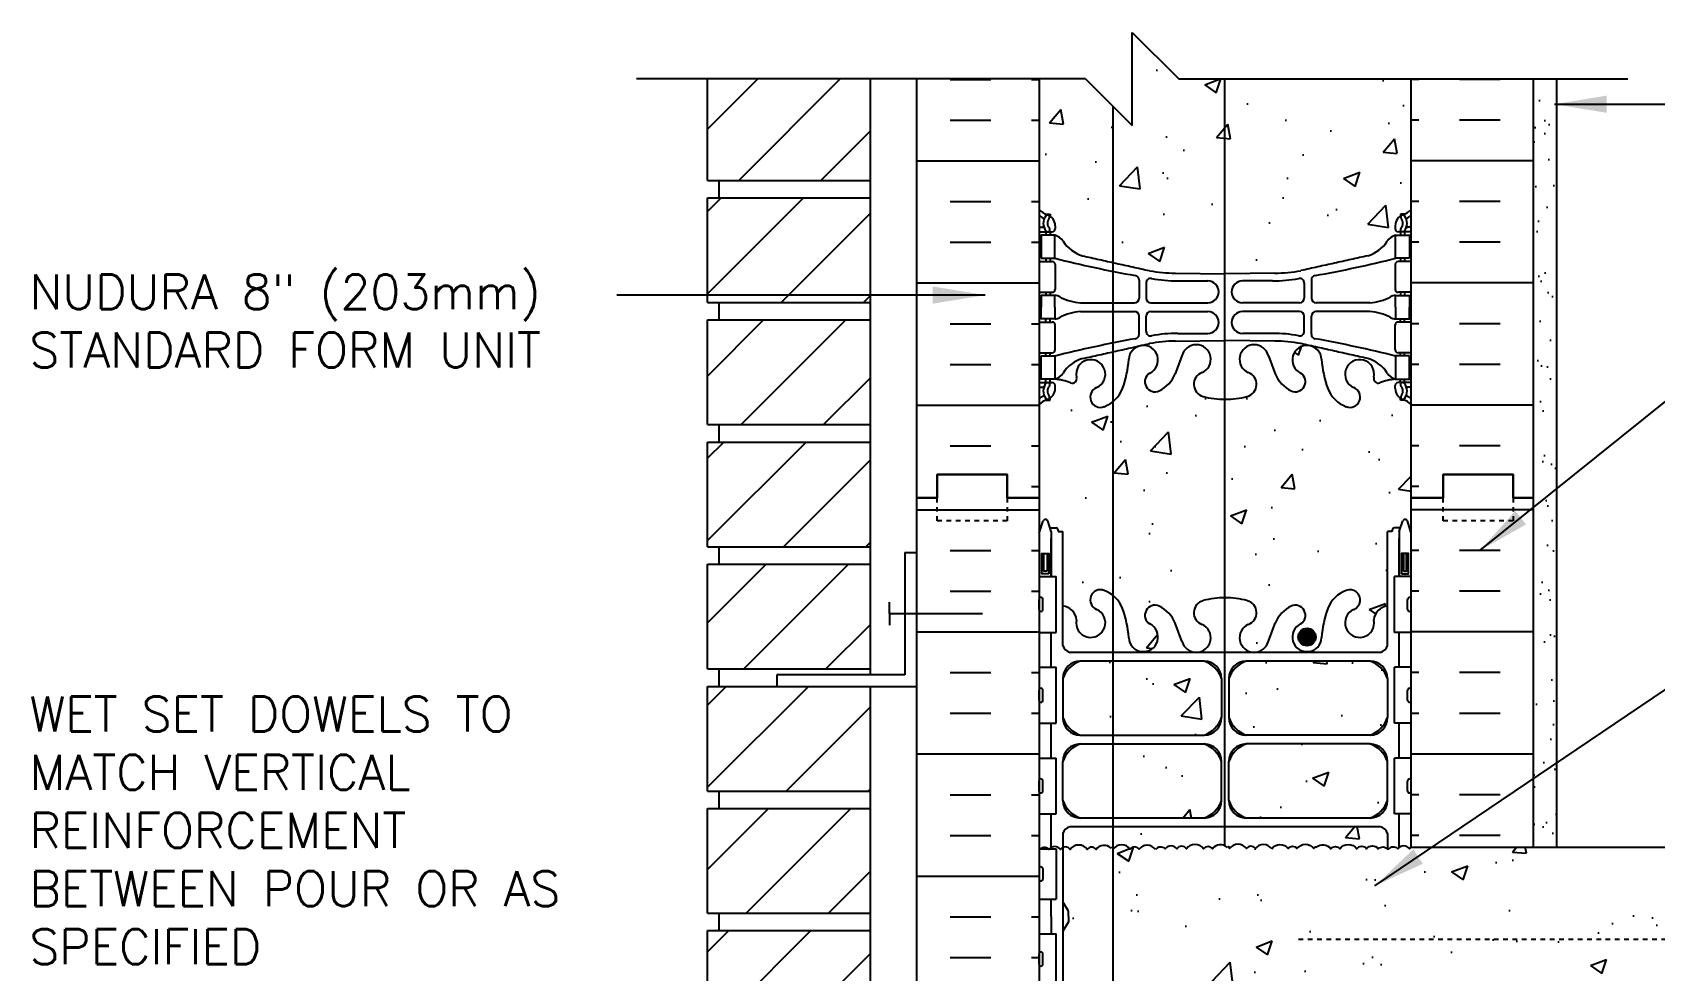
# Model space of a CAD drawing. Header units: inches. Extents: x 170.9 to 228.2, y 99.5 to 181.2.
# Drawn here: x 170.9 to 205.76, y 161.04 to 181.2 of the extents above; entities that cross this region are included whole.
import ezdxf

# ---------------------------------------------------------------- set-up
doc = ezdxf.new("R2010")
doc.units = ezdxf.units.IN
doc.header["$LTSCALE"] = 0.5
doc.header["$MEASUREMENT"] = 0
doc.linetypes.add('DASHED2', pattern=[0.375, 0.25, -0.125])
doc.linetypes.add('HIDDEN2', pattern=[0.1875, 0.125, -0.0625])
for name, color, linetype in [('HATCH', 12, 'Continuous'), ('line25', 2, 'Continuous'), ('LINE3', 3, 'Continuous'), ('LINE50', 5, 'Continuous'), ('LINE9', 9, 'Continuous'), ('TEXT', 4, 'Continuous'), ('Web_Edge', 9, 'Continuous')]:
    doc.layers.add(name, color=color, linetype=linetype)
doc.styles.add('DIM', font='romans.shx', dxfattribs={"width": 0.7})
doc.styles.add('ROMANS', font='romans.shx', dxfattribs={"height": 0.75})
doc.dimstyles.new('ext_12', dxfattribs={"dimscale": 12, "dimtxt": 0.075, "dimasz": 0.09375, "dimexe": 0.09375, "dimexo": 0.0625, "dimgap": 0.0625, "dimtad": 1, "dimdec": 1, "dimzin": 2, "dimdsep": 46, "dimlunit": 4, "dimtxsty": 'DIM', "dimcen": 0.09, "dimdle": 0.09375, "dimclrt": 4, "dimadec": 0, "dimazin": 0, "dimtfac": 1, "dimtdec": 1, "dimtmove": 2, "dimatfit": 3, "dimfxl": 1, "dimfrac": 2, "dimtolj": 1, "dimtzin": 0, "dimarcsym": 0})

msp = doc.modelspace()

# ---------------------------------------------------------------- hatches: boundary and pattern name
at = {"layer": 'HATCH'}
h = msp.add_hatch(dxfattribs=at)
h.set_pattern_fill('AR-CONC', color=256, scale=0.5)
h.set_pattern_definition([(50, (0, 0), (3.5863, -0.31376), [0.375, -4.125]), (355, (0, 0), (-0.693757, 3.76096), [0.3, -3.3]), (100.4514, (0.299, -0.026), (2.892544, 3.4472), [0.3187, -3.50571]), (46.1842, (0, 1), (5.33621, -0.827596), [0.5625, -6.1875]), (96.6356, (0.4447, 0.931), (4.67331, 4.87059), [0.47805, -5.25857]), (351.1842, (0, 1), (4.67331, 4.87059), [0.45, -4.95]), (21, (0.5, 0.75), (2.984535, -2.013094), [0.375, -4.125]), (326, (0.5, 0.75), (1.216577, 3.62575), [0.3, -3.3]), (71.4514, (0.7487, 0.5822), (4.20111, 1.612656), [0.3187, -3.50571]), (37.5, (0, 0), (0.060799, 1.664469), [0, -3.26, 0, -3.35, 0, -3.3125]), (7.5, (0, 0), (1.315348, 1.972059), [0, -1.91, 0, -3.185, 0, -1.2625]), (327.5, (-1.115, 0), (2.669112, -0.1127744), [0, -1.25, 0, -3.9, 0, -5.175]), (317.5, (-1.615, 0), (2.91593, 0.500525), [0, -1.625, 0, -2.59, 0, -3.675])])
edge = h.paths.add_edge_path()
edge.add_line((200.531, 180.198), (195.531, 180.198))
edge.add_line((195.531, 180.198), (194.531, 181.198))
edge.add_line((194.531, 181.198), (194.531, 179.198))
edge.add_line((194.531, 179.198), (193.531, 180.198))
edge.add_line((193.531, 180.198), (192.531, 180.198))
edge.add_line((192.531, 180.198), (192.531, 177.39))
edge.add_arc((192.877, 177.751), 0.5, 226.2109, 246.4218)
edge.add_line((192.677, 177.293), (192.767, 177.293))
edge.add_line((192.767, 177.293), (192.767, 177.251))
edge.add_arc((192.627, 177.044), 0.25, 0, 55.9442, ccw=False)
edge.add_line((192.877, 177.044), (192.877, 176.976))
edge.add_arc((192.814, 176.976), 0.0625, -90, 0, ccw=False)
edge.add_line((192.814, 176.914), (192.767, 176.914))
edge.add_line((192.767, 176.914), (192.767, 176.844))
edge.add_line((192.767, 176.844), (192.872, 176.844))
edge.add_arc((192.749, 176.501), 0.364, 32.0424, 70.3387, ccw=False)
edge.add_arc((193.672, 177.112), 0.743, 214.228, 253.8107)
edge.add_spline(control_points=[(193.465, 176.398), (194.902, 176.078)], knot_values=[0, 0, 1, 1], degree=1, periodic=0)
edge.add_arc((195.459, 179.009), 2.984, 259.2546, 270.0995)
edge.add_line((195.464, 176.026), (196.531, 176.01))
edge.add_line((196.531, 176.01), (197.597, 176.026))
edge.add_arc((197.602, 179.009), 2.984, 269.9005, 280.7454)
edge.add_spline(control_points=[(198.159, 176.078), (199.596, 176.398)], knot_values=[0, 0, 1, 1], degree=1, periodic=0)
edge.add_arc((199.389, 177.112), 0.743, 286.1893, 325.772)
edge.add_arc((200.312, 176.501), 0.364, 109.6613, 147.9576, ccw=False)
edge.add_line((200.19, 176.844), (200.295, 176.844))
edge.add_line((200.295, 176.844), (200.295, 176.914))
edge.add_line((200.295, 176.914), (200.247, 176.914))
edge.add_arc((200.247, 176.976), 0.0625, 180, 270, ccw=False)
edge.add_line((200.185, 176.976), (200.185, 177.044))
edge.add_arc((200.435, 177.044), 0.25, 124.0558, 180, ccw=False)
edge.add_line((200.295, 177.251), (200.295, 177.293))
edge.add_line((200.295, 177.293), (200.385, 177.293))
edge.add_arc((200.185, 177.751), 0.5, 293.5782, 313.7891)
edge.add_line((200.531, 177.39), (200.531, 180.198))
h.paths.add_polyline_path([(200.346, 170.699, -0.6), (200.446, 170.699), (200.531, 170.438), (200.531, 171.198), (200.531, 173.198, 0.088416), (200.385, 173.295), (200.295, 173.295), (200.295, 173.337, -0.249069), (200.185, 173.544), (200.185, 173.611, -0.414214), (200.247, 173.674), (200.295, 173.674), (200.295, 173.744), (200.19, 173.744, 0.085348), (199.86, 173.668, -0.669601), (199.728, 173.788, 2.087231), (199.294, 173.564, -1), (199.13, 173.155, -0.21345), (198.738, 173.544, -0.068226), (198.602, 174.172, 1.753171), (198.151, 173.876, -0.940793), (197.948, 173.492, -0.173075), (197.602, 173.859), (197.459, 174.246, 1.612474), (197.028, 173.886, -0.734872), (197.005, 173.375, -0.068475), (196.531, 173.313, -0.068475), (196.056, 173.375, -0.734872), (196.033, 173.886, 1.612474), (195.602, 174.246), (195.459, 173.859, -0.173075), (195.113, 173.492, -0.940793), (194.91, 173.876, 1.753171), (194.459, 174.172, -0.068226), (194.323, 173.544, -0.21345), (193.931, 173.155, -1), (193.767, 173.564, 2.087231), (193.334, 173.788, -0.669601), (193.201, 173.668, 0.085348), (192.872, 173.744), (192.767, 173.744), (192.767, 173.674), (192.814, 173.674, -0.414214), (192.877, 173.611), (192.877, 173.544, -0.249069), (192.767, 173.337), (192.767, 173.295), (192.677, 173.295, 0.088416), (192.531, 173.198), (192.531, 171.198), (192.531, 170.438), (192.616, 170.699, -0.6), (192.716, 170.699), (192.765, 170.549), (192.891, 170.549, -0.414214), (192.941, 170.499), (192.941, 170.469), (193.041, 170.469), (193.041, 168.867, -0.380397), (193.334, 168.572, 2.087231), (193.767, 168.797, -1), (193.931, 169.206, -0.21345), (194.323, 168.816, -0.068226), (194.459, 168.189, 1.753171), (194.91, 168.485, -0.940793), (195.113, 168.868, -0.173075), (195.459, 168.502), (195.602, 168.115, 1.612474), (196.033, 168.474, -0.734872), (196.056, 168.986, -0.068475), (196.531, 169.048, -0.068475), (197.005, 168.986, -0.734872), (197.028, 168.474, 1.612474), (197.459, 168.115), (197.602, 168.502, -0.173075), (197.948, 168.868, -0.940793), (198.151, 168.485, 1.753171), (198.602, 168.189, -0.068226), (198.738, 168.816, -0.21345), (199.13, 169.206, -1), (199.294, 168.797, 2.087231), (199.728, 168.572, -0.380392), (200.021, 168.867), (200.021, 170.469), (200.121, 170.469), (200.121, 170.499, -0.414214), (200.171, 170.549), (200.297, 170.549)])
h.paths.add_polyline_path([(212.178, 163.688), (200.531, 163.688, 0.108896), (200.49, 163.651, 0.520567), (200.243, 163.651, 0.44555), (200.031, 163.636, 0.44555), (199.818, 163.651, 0.520567), (199.571, 163.651, 0.520567), (199.36, 163.651, 0.520567), (198.994, 163.651, 0.520567), (198.804, 163.651, 0.449497), (198.484, 163.681, 1.097989), (198.442, 163.651, 0.529424), (198.073, 163.656, 0.520567), (197.883, 163.656, 0.520567), (197.531, 163.649, 0.520567), (197.179, 163.656, 0.520567), (196.989, 163.656, 0.529424), (196.619, 163.651, 1.097989), (196.577, 163.681, 0.449497), (196.257, 163.651, 0.520567), (196.067, 163.651, 0.520567), (195.701, 163.651, 0.520567), (195.49, 163.651, 0.520567), (195.243, 163.651, 0.44555), (195.031, 163.636, 0.520567), (194.679, 163.643, 0.520567), (194.489, 163.643, 0.529424), (194.119, 163.638, 1.097989), (194.077, 163.669, 0.449497), (193.757, 163.638, 0.520567), (193.567, 163.638, 0.520567), (193.201, 163.638, 0.36457), (193.041, 163.681), (193.041, 162.51), (193.161, 162.31), (193.161, 162.198), (193.161, 162.085), (193.041, 161.885), (193.041, 160.483, -0.36457), (193.201, 160.44, -0.520567), (193.567, 160.44, -0.520567), (193.757, 160.44, -0.449497), (194.077, 160.47, -0.974643), (194.123, 160.445, -0.520567), (194.489, 160.445, -0.520567), (194.679, 160.445, -0.520567), (195.031, 160.438, -0.44555), (195.243, 160.452, -0.520567), (195.49, 160.452, -0.520567), (195.701, 160.452, -0.520567), (196.067, 160.452, -0.520567), (196.257, 160.452, -0.449497), (196.577, 160.483, -0.974643), (196.623, 160.457, -0.520567), (196.989, 160.457, -0.520567), (197.179, 160.457, -0.520567), (197.531, 160.45, -0.520567), (197.883, 160.457, -0.520567), (198.073, 160.457, -0.520567), (198.439, 160.457, -0.974643), (198.484, 160.483, -0.449497), (198.804, 160.452, -0.520567), (198.994, 160.452, -0.520567), (199.36, 160.452, -0.520567), (199.571, 160.452, -0.520567), (199.818, 160.452, -0.44555), (200.031, 160.438, -0.44555), (200.243, 160.452, -0.520567), (200.49, 160.452, -0.108896), (200.531, 160.49), (200.531, 160.938), (212.178, 160.938), (212.178, 161.054), (213.178, 162.054), (211.178, 162.054), (212.178, 163.054)])
h.paths.add_polyline_path([(200.021, 163.979, 0.268138), (199.859, 164.127), (193.202, 164.127, 0.268156), (193.041, 163.979), (193.041, 163.681, -0.36457), (193.201, 163.638, -0.520567), (193.567, 163.638, -0.520567), (193.757, 163.638, -0.449497), (194.077, 163.669, -0.974643), (194.123, 163.643, -0.520567), (194.489, 163.643, -0.520567), (194.679, 163.643, -0.520567), (195.031, 163.636, -0.44555), (195.243, 163.651, -0.520567), (195.49, 163.651, -0.520567), (195.701, 163.651, -0.520567), (196.067, 163.651, -0.520567), (196.257, 163.651, -0.449497), (196.577, 163.681, -0.974643), (196.623, 163.656, -0.520567), (196.989, 163.656, -0.520567), (197.179, 163.656, -0.520567), (197.531, 163.649, -0.520567), (197.883, 163.656, -0.520567), (198.073, 163.656, -0.520567), (198.439, 163.656, -0.974643), (198.484, 163.681, -0.449497), (198.804, 163.651, -0.520567), (198.994, 163.651, -0.520567), (199.36, 163.651, -0.520567), (199.571, 163.651, -0.520567), (199.818, 163.651, -0.4142), (200.021, 163.648)])
h.paths.add_polyline_path([(196.454, 164.689), (196.454, 165.53, 0.225652), (196.079, 165.905), (193.416, 165.905, 0.225652), (193.041, 165.53), (193.041, 164.689, 0.225652), (193.416, 164.314), (196.079, 164.314, 0.225652)])
h.paths.add_polyline_path([(200.021, 165.53, 0.225652), (199.646, 165.905), (196.982, 165.905, 0.225652), (196.607, 165.53), (196.607, 164.689, 0.225652), (196.982, 164.314), (199.646, 164.314, 0.225652), (200.021, 164.689)])
h.paths.add_polyline_path([(200.021, 167.312, 0.225652), (199.646, 167.687), (196.982, 167.687, 0.225652), (196.607, 167.312), (196.607, 166.471, 0.225652), (196.982, 166.096), (199.646, 166.096, 0.225652), (200.021, 166.471)])
h.paths.add_polyline_path([(196.454, 167.312, 0.225652), (196.079, 167.687), (193.416, 167.687, 0.225652), (193.041, 167.312), (193.041, 166.471, 0.225652), (193.416, 166.096), (196.079, 166.096, 0.225652), (196.454, 166.471)])
h.paths.add_polyline_path([(196.454, 157.924, 0.225652), (196.079, 158.299), (193.416, 158.299, 0.225652), (193.041, 157.924), (193.041, 157.084, 0.225652), (193.416, 156.709), (196.079, 156.709, 0.225652), (196.454, 157.084)])
h.paths.add_polyline_path([(196.454, 158.865), (196.454, 159.706, 0.225652), (196.079, 160.081), (193.416, 160.081, 0.225652), (193.041, 159.706), (193.041, 158.865, 0.225652), (193.416, 158.49), (196.079, 158.49, 0.225652)])
h.paths.add_polyline_path([(200.021, 159.706, 0.225652), (199.646, 160.081), (196.982, 160.081, 0.225652), (196.607, 159.706), (196.607, 158.865, 0.225652), (196.982, 158.49), (199.646, 158.49, 0.225652), (200.021, 158.865)])
h.paths.add_polyline_path([(200.021, 157.924, 0.225652), (199.646, 158.299), (196.982, 158.299, 0.225652), (196.607, 157.924), (196.607, 157.084, 0.225652), (196.982, 156.709), (199.646, 156.709, 0.225652), (200.021, 157.084)])
h.paths.add_polyline_path([(200.531, 153.198), (200.531, 153.957), (200.446, 153.696, -0.6), (200.346, 153.696), (200.297, 153.846), (200.171, 153.846, -0.414214), (200.121, 153.896), (200.121, 153.926), (200.021, 153.926), (200.021, 155.528, -0.380392), (199.728, 155.823, 2.087231), (199.294, 155.598, -1), (199.13, 155.19, -0.21345), (198.738, 155.579, -0.069923), (198.601, 156.223, 1.702394), (198.151, 155.91, -0.940793), (197.948, 155.527, -0.173075), (197.602, 155.893), (197.459, 156.28, 1.612474), (197.028, 155.921, -0.734872), (197.005, 155.41, -0.068475), (196.531, 155.348, -0.068475), (196.056, 155.41, -0.734872), (196.033, 155.921, 1.612474), (195.602, 156.28), (195.459, 155.893, -0.173075), (195.113, 155.527, -0.940793), (194.91, 155.91, 1.702394), (194.46, 156.223, -0.069923), (194.323, 155.579, -0.21345), (193.931, 155.19, -1), (193.767, 155.598, 2.087231), (193.334, 155.823, -0.380397), (193.041, 155.528), (193.041, 153.926), (192.941, 153.926), (192.941, 153.896, -0.414214), (192.891, 153.846), (192.765, 153.846), (192.716, 153.696, -0.6), (192.616, 153.696), (192.531, 153.957), (192.531, 153.198), (192.531, 151.198, 0.088416), (192.677, 151.1), (192.767, 151.1), (192.767, 151.059, -0.249069), (192.877, 150.851), (192.877, 150.784, -0.414214), (192.814, 150.721), (192.767, 150.721), (192.767, 150.651), (192.872, 150.651, 0.085348), (193.201, 150.727, -0.669601), (193.334, 150.607, 2.087231), (193.767, 150.831, -1), (193.931, 151.24, -0.21345), (194.323, 150.851, -0.069923), (194.46, 150.207, 1.702394), (194.91, 150.52, -0.940793), (195.113, 150.903, -0.173075), (195.459, 150.536), (195.602, 150.149, 1.612474), (196.033, 150.509, -0.734872), (196.056, 151.02, -0.068475), (196.531, 151.082, -0.068475), (197.005, 151.02, -0.734872), (197.028, 150.509, 1.612474), (197.459, 150.149), (197.602, 150.536, -0.173075), (197.948, 150.903, -0.940793), (198.151, 150.52, 1.702394), (198.601, 150.207, -0.069923), (198.738, 150.851, -0.21345), (199.13, 151.24, -1), (199.294, 150.831, 2.087231), (199.728, 150.607, -0.669601), (199.86, 150.727, 0.085348), (200.19, 150.651), (200.295, 150.651), (200.295, 150.721), (200.247, 150.721, -0.414214), (200.185, 150.784), (200.185, 150.851, -0.249069), (200.295, 151.059), (200.295, 151.1), (200.385, 151.1, 0.088416), (200.531, 151.198)])
h.paths.add_polyline_path([(200.531, 137.266, 0.088416), (200.385, 137.364), (200.295, 137.364), (200.295, 137.405, -0.249069), (200.185, 137.613), (200.185, 137.68, -0.414214), (200.247, 137.743), (200.295, 137.743), (200.295, 137.813), (200.19, 137.813, 0.085348), (199.86, 137.737, -0.669601), (199.728, 137.857, 2.087231), (199.294, 137.633, -1), (199.13, 137.224, -0.21345), (198.738, 137.613, -0.069923), (198.601, 138.257, 1.702394), (198.151, 137.944, -0.940793), (197.948, 137.561, -0.173075), (197.602, 137.928), (197.459, 138.315, 1.612474), (197.028, 137.955, -0.734872), (197.005, 137.444, -0.068475), (196.531, 137.382, -0.068475), (196.056, 137.444, -0.734872), (196.033, 137.955, 1.612474), (195.602, 138.315), (195.459, 137.928, -0.173075), (195.113, 137.561, -0.940793), (194.91, 137.944, 1.702394), (194.46, 138.257, -0.069923), (194.323, 137.613, -0.21345), (193.931, 137.224, -1), (193.767, 137.633, 2.087231), (193.334, 137.857, -0.669601), (193.201, 137.737, 0.085348), (192.872, 137.813), (192.767, 137.813), (192.767, 137.743), (192.814, 137.743, -0.414214), (192.877, 137.68), (192.877, 137.613, -0.249069), (192.767, 137.405), (192.767, 137.364), (192.677, 137.364, 0.088416), (192.531, 137.266), (192.531, 135.198), (193.531, 135.198), (194.531, 134.198), (194.531, 136.198), (195.531, 135.198), (200.531, 135.198)])
h.paths.add_polyline_path([(219.738, 163.688), (213.178, 163.688), (213.178, 163.449), (212.178, 162.449), (214.178, 162.449), (213.178, 161.449), (213.178, 160.938), (213.576, 160.938), (215.987, 160.938, -0.679626), (215.987, 161.438), (216.421, 161.56, 0.684458), (216.421, 162.06), (216.098, 162.06), (216.098, 162.185), (216.442, 162.185, -0.714868), (216.46, 161.442), (216.029, 161.32, 0.616244), (216.015, 161.063), (216.483, 161.063, -0.207325), (216.829, 160.938), (219.738, 160.938)])
h = msp.add_hatch(dxfattribs=at)
h.set_pattern_fill('ANSI31', color=256, scale=10, style=0)
h.set_pattern_definition([(45, (199.9681, 170.6976), (-0.883883, 0.883883), [])])
h.paths.add_polyline_path([(188.906, 180.198), (185.406, 180.198), (185.406, 178.018), (188.906, 178.018)])
h.paths.add_polyline_path([(188.906, 177.643), (185.406, 177.643), (185.406, 175.393), (188.906, 175.393)])
h.paths.add_polyline_path([(188.906, 175.018), (185.406, 175.018), (185.406, 172.768), (188.906, 172.768)])
h.paths.add_polyline_path([(188.906, 172.393), (185.406, 172.393), (185.406, 170.143), (188.906, 170.143)])
h.paths.add_polyline_path([(188.906, 169.768), (185.406, 169.768), (185.406, 167.518), (188.906, 167.518)])
h.paths.add_polyline_path([(188.906, 167.143), (186.896, 167.143), (185.406, 167.143), (185.406, 164.893), (188.906, 164.893)])
h.paths.add_polyline_path([(188.906, 164.518), (185.406, 164.518), (185.406, 162.268), (188.906, 162.268)])
h.paths.add_polyline_path([(188.906, 161.893), (185.406, 161.893), (185.406, 159.643), (188.906, 159.643)])
h.paths.add_polyline_path([(188.906, 159.268), (185.406, 159.268), (185.406, 157.018), (188.906, 157.018)])
h.paths.add_polyline_path([(188.906, 156.643), (185.406, 156.643), (185.406, 154.393), (188.906, 154.393)])
h.paths.add_polyline_path([(188.906, 154.018), (186.896, 154.018), (185.406, 154.018), (185.406, 151.768), (188.906, 151.768)])
h.paths.add_polyline_path([(188.906, 151.393), (185.406, 151.393), (185.406, 149.143), (188.906, 149.143)])
h.paths.add_polyline_path([(188.906, 148.768), (185.406, 148.768), (185.406, 146.518), (188.906, 146.518)])
h.paths.add_polyline_path([(188.906, 146.143), (185.406, 146.143), (185.406, 143.893), (188.906, 143.893)])
h.paths.add_polyline_path([(188.906, 143.518), (185.406, 143.518), (185.406, 141.268), (188.906, 141.268)])
h.paths.add_polyline_path([(188.906, 140.893), (185.406, 140.893), (185.406, 138.643), (188.906, 138.643)])
h.paths.add_polyline_path([(188.906, 138.268), (185.406, 138.268), (185.406, 136.018), (188.906, 136.018)])
h.paths.add_polyline_path([(188.906, 135.643), (185.406, 135.643), (185.406, 135.198), (188.906, 135.198)])
h = msp.add_hatch(dxfattribs=at)
h.set_pattern_fill('AR-SAND', color=256, scale=0.5, style=0)
h.set_pattern_definition([(37.5, (84.0462, -34.035), (-0.0314967, 0.963412), [0, -0.76, 0, -0.85, 0, -0.8125]), (7.5, (84.0462, -34.035), (0.8848884, 1.411073), [0, -0.41, 0, -0.685, 0, -0.2625]), (327.5, (83.4312, -34.035), (1.557071, 0.0028295), [0, -0.25, 0, -0.9, 0, -1.175]), (317.5, (83.4312, -34.035), (1.503063, 0.438838), [0, -0.125, 0, -0.59, 0, -0.675])])
h.paths.add_polyline_path([(203.156, 163.688), (203.656, 163.688), (203.656, 166.394), (203.156, 166.147)])
h.paths.add_polyline_path([(203.656, 170.835), (203.156, 170.588), (203.156, 166.147), (203.656, 166.394)])
h.paths.add_polyline_path([(203.656, 172.499), (203.156, 172.499), (203.156, 171.198), (203.156, 170.588), (203.656, 170.835)])
h.paths.add_polyline_path([(203.656, 180.198), (203.156, 180.198), (203.156, 172.499), (203.656, 172.499)])
h = msp.add_hatch(dxfattribs=at)
h.set_pattern_fill('INSUL', color=256, scale=7, style=0)
h.set_pattern_definition([(0, (-2733.631, -243.812), (0, 2.625), []), (0, (-2733.631, -242.937), (0, 2.625), [0.875, -0.875]), (0, (-2733.631, -242.062), (0, 2.625), [0.875, -0.875])])
h.paths.add_polyline_path([(189.906, 153.198), (190.343, 153.198), (190.343, 153.698), (191.843, 153.698), (191.843, 153.198), (192.531, 153.198), (192.531, 171.198), (191.843, 171.198), (191.843, 171.698), (190.343, 171.698), (190.343, 171.198), (189.906, 171.198)])
at = {"layer": 'LINE3'}
msp.add_hatch(color=256, dxfattribs=at).paths.add_polyline_path([(198.102, 168.203, 1), (198.477, 168.203, 1)])

# ---------------------------------------------------------------- linework, layer by layer
at = {"layer": 'HATCH'}
for p, q in [((190.619, 180.188), (191.494, 180.188)), ((192.369, 180.188), (192.531, 180.188)), ((200.692, 180.188), (200.531, 180.188)), ((202.442, 180.188), (201.567, 180.188)), ((190.619, 179.313), (191.494, 179.313)), ((192.369, 179.313), (192.531, 179.313)), ((200.692, 179.313), (200.531, 179.313)), ((202.442, 179.313), (201.567, 179.313)), ((189.906, 178.438), (192.531, 178.438)), ((203.156, 178.438), (200.531, 178.438)), ((190.619, 177.563), (191.494, 177.563)), ((192.369, 177.563), (192.531, 177.563)), ((200.692, 177.563), (200.531, 177.563)), ((202.442, 177.563), (201.567, 177.563)), ((190.619, 176.688), (191.494, 176.688)), ((192.369, 176.688), (192.531, 176.688)), ((200.692, 176.688), (200.531, 176.688)), ((202.442, 176.688), (201.567, 176.688)), ((189.906, 175.813), (192.531, 175.813)), ((203.156, 175.813), (200.531, 175.813)), ((190.619, 174.938), (191.494, 174.938)), ((192.369, 174.938), (192.531, 174.938)), ((200.692, 174.938), (200.531, 174.938)), ((202.442, 174.938), (201.567, 174.938)), ((190.619, 174.063), (191.494, 174.063)), ((192.369, 174.063), (192.531, 174.063)), ((200.692, 174.063), (200.531, 174.063)), ((202.442, 174.063), (201.567, 174.063)), ((189.906, 173.188), (192.531, 173.188)), ((203.156, 173.188), (200.531, 173.188)), ((190.619, 172.313), (191.494, 172.313)), ((192.369, 172.313), (192.531, 172.313)), ((200.692, 172.313), (200.531, 172.313)), ((202.442, 172.313), (201.567, 172.313)), ((192.369, 171.438), (192.531, 171.438)), ((200.692, 171.438), (200.531, 171.438)), ((203.156, 170.938), (200.531, 170.938)), ((200.692, 170.063), (200.531, 170.063)), ((202.442, 170.063), (201.567, 170.063)), ((200.692, 169.188), (200.531, 169.188)), ((202.442, 169.188), (201.567, 169.188)), ((203.156, 168.313), (200.531, 168.313)), ((200.692, 167.438), (200.531, 167.438)), ((202.442, 167.438), (201.567, 167.438)), ((200.692, 166.563), (200.531, 166.563)), ((202.442, 166.563), (201.567, 166.563)), ((203.156, 165.688), (200.531, 165.688)), ((200.692, 164.813), (200.531, 164.813)), ((202.442, 164.813), (201.567, 164.813)), ((200.692, 163.938), (200.531, 163.938)), ((202.442, 163.938), (201.567, 163.938))]:
    msp.add_line(p, q, dxfattribs=at)
for points in [[(194.077, 163.669, 0.449497), (193.757, 163.638, 0.520567), (193.567, 163.638, 0.520567), (193.201, 163.638, 0.520567), (192.99, 163.638, 0.520567), (192.743, 163.638, 0.44555), (192.531, 163.624)], [(195.031, 163.636, 0.520567), (194.679, 163.643, 0.520567), (194.489, 163.643, 0.520567), (194.123, 163.643, 0.974643), (194.077, 163.669, 0.974643)], [(196.577, 163.681, 0.449497), (196.257, 163.651, 0.520567), (196.067, 163.651, 0.520567), (195.701, 163.651, 0.520567), (195.49, 163.651, 0.520567), (195.243, 163.651, 0.44555), (195.031, 163.636)], [(197.531, 163.649, 0.520567), (197.179, 163.656, 0.520567), (196.989, 163.656, 0.520567), (196.623, 163.656, 0.974643), (196.577, 163.681, 0.974643)], [(197.531, 163.649, -0.520567), (197.883, 163.656, -0.520567), (198.073, 163.656, -0.520567), (198.439, 163.656, -0.974643), (198.484, 163.681, -0.974643)], [(198.484, 163.681, -0.449497), (198.804, 163.651, -0.520567), (198.994, 163.651, -0.520567), (199.36, 163.651, -0.520567), (199.571, 163.651, -0.520567), (199.818, 163.651, -0.44555), (200.031, 163.636)], [(200.531, 163.688, 0.108896), (200.49, 163.651, 0.520567), (200.243, 163.651, 0.44555), (200.031, 163.636)]]:
    msp.add_lwpolyline(points, format="xyb", dxfattribs=at)
at = {"layer": 'line25'}
for p, q in [((185.406, 178.018), (185.406, 180.198)), ((188.906, 167.393), (188.906, 180.198)), ((192.531, 180.198), (192.531, 171.198)), ((200.531, 171.198), (200.531, 180.198)), ((185.406, 178.018), (188.906, 178.018)), ((185.656, 177.643), (185.656, 178.018)), ((185.406, 175.393), (185.406, 177.643)), ((185.406, 177.643), (188.906, 177.643)), ((185.406, 175.393), (188.906, 175.393)), ((185.656, 175.018), (185.656, 175.393)), ((185.406, 172.768), (185.406, 175.018)), ((185.406, 175.018), (188.906, 175.018)), ((188.906, 167.393), (188.906, 174.268)), ((185.406, 172.768), (188.906, 172.768)), ((185.656, 172.393), (185.656, 172.768)), ((185.406, 172.393), (188.906, 172.393)), ((185.406, 170.143), (185.406, 172.393)), ((192.531, 171.198), (192.531, 153.198)), ((200.531, 163.688), (200.531, 171.198)), ((185.406, 170.143), (188.906, 170.143)), ((185.656, 169.768), (185.656, 170.143)), ((185.406, 167.518), (185.406, 169.768)), ((185.406, 169.768), (188.906, 169.768)), ((192.531, 169.503), (192.896, 169.503)), ((192.896, 168.303), (192.896, 169.503)), ((200.531, 169.503), (200.166, 169.503)), ((200.166, 168.303), (200.166, 169.503)), ((192.531, 168.303), (192.896, 168.303)), ((200.531, 168.303), (200.166, 168.303)), ((185.406, 167.518), (188.906, 167.518)), ((185.656, 167.143), (185.656, 167.518)), ((192.531, 167.553), (192.896, 167.553)), ((192.896, 166.353), (192.896, 167.553)), ((200.531, 167.553), (200.166, 167.553)), ((200.166, 166.353), (200.166, 167.553)), ((185.406, 167.143), (188.906, 167.143)), ((185.406, 164.893), (185.406, 167.143)), ((188.906, 154.268), (188.906, 167.143)), ((192.531, 166.353), (192.896, 166.353)), ((200.531, 166.353), (200.166, 166.353)), ((192.531, 165.603), (192.896, 165.603)), ((192.896, 164.403), (192.896, 165.603)), ((200.531, 165.603), (200.166, 165.603)), ((200.166, 164.403), (200.166, 165.603)), ((185.406, 164.893), (188.906, 164.893)), ((185.656, 164.518), (185.656, 164.893)), ((185.406, 164.518), (188.906, 164.518)), ((185.406, 162.268), (185.406, 164.518)), ((192.531, 164.403), (192.896, 164.403)), ((200.531, 164.403), (200.166, 164.403)), ((192.531, 163.653), (192.896, 163.653)), ((192.896, 163.653), (192.896, 162.573)), ((200.531, 163.688), (212.178, 163.688)), ((192.531, 162.573), (192.896, 162.573)), ((185.406, 162.268), (188.906, 162.268)), ((185.656, 161.893), (185.656, 162.268)), ((185.406, 161.893), (188.906, 161.893)), ((185.406, 159.643), (185.406, 161.893)), ((192.531, 161.823), (192.896, 161.823)), ((192.896, 160.743), (192.896, 161.823))]:
    msp.add_line(p, q, dxfattribs=at)
at = {"layer": 'LINE3'}
for p, q in [((196.519, 180.198), (196.519, 163.72)), ((194.114, 179.614), (194.114, 136.867))]:
    msp.add_line(p, q, dxfattribs=at)
msp.add_circle((198.289, 168.203), 0.188, dxfattribs=at)
at = {"layer": 'LINE50'}
for p, q in [((189.906, 171.198), (189.906, 180.198)), ((203.156, 171.198), (203.156, 180.198)), ((189.906, 153.198), (189.906, 171.198)), ((203.156, 163.688), (203.156, 171.198))]:
    msp.add_line(p, q, dxfattribs=at)
for points in [[(189.906, 171.198), (190.343, 171.198), (190.343, 171.698), (191.843, 171.698), (191.843, 171.198), (192.531, 171.198)], [(192.531, 171.198), (191.843, 171.198), (191.843, 171.698), (190.343, 171.698), (190.343, 171.198), (189.906, 171.198)], [(203.156, 171.198), (202.718, 171.198), (202.718, 171.698), (201.218, 171.698), (201.218, 171.198), (200.531, 171.198)], [(200.531, 171.198), (201.218, 171.198), (201.218, 171.698), (202.718, 171.698), (202.718, 171.198), (203.156, 171.198)]]:
    msp.add_lwpolyline(points, dxfattribs=at)
at = {"layer": 'LINE9'}
for p, q in [((194.531, 179.198), (194.531, 181.198)), ((194.531, 181.198), (195.531, 180.198)), ((193.531, 180.198), (183.876, 180.198)), ((193.531, 180.198), (194.531, 179.198)), ((195.531, 180.198), (205.185, 180.198)), ((203.656, 163.688), (203.656, 180.198)), ((189.646, 170.018), (189.896, 170.018)), ((189.646, 170.018), (189.646, 167.393)), ((189.313, 168.706), (189.313, 168.956)), ((192.531, 168.793), (192.531, 169.013)), ((192.531, 168.958), (192.531, 168.958)), ((192.531, 168.848), (192.531, 168.848)), ((192.571, 169.053), (192.571, 169.053)), ((192.571, 168.753), (192.571, 168.753)), ((192.611, 168.793), (192.611, 169.013)), ((200.451, 168.793), (200.451, 169.013)), ((200.491, 169.053), (200.491, 169.053)), ((200.491, 168.753), (200.491, 168.753)), ((200.531, 168.793), (200.531, 169.013)), ((200.531, 168.958), (200.531, 168.958)), ((200.531, 168.848), (200.531, 168.848)), ((189.313, 168.706), (191.313, 168.706)), ((189.313, 168.706), (189.313, 168.456)), ((189.646, 167.393), (186.896, 167.393)), ((186.896, 167.393), (186.896, 167.143)), ((186.896, 167.143), (189.896, 167.143)), ((192.531, 166.843), (192.531, 167.063)), ((192.531, 167.008), (192.531, 167.008)), ((192.571, 167.103), (192.571, 167.103)), ((192.611, 166.843), (192.611, 167.063)), ((200.451, 166.843), (200.451, 167.063)), ((200.491, 167.103), (200.491, 167.103)), ((200.531, 166.843), (200.531, 167.063)), ((200.531, 167.008), (200.531, 167.008)), ((192.531, 166.898), (192.531, 166.898)), ((192.571, 166.803), (192.571, 166.803)), ((200.491, 166.803), (200.491, 166.803)), ((200.531, 166.898), (200.531, 166.898)), ((192.531, 164.893), (192.531, 165.113)), ((192.531, 165.058), (192.531, 165.058)), ((192.531, 164.948), (192.531, 164.948)), ((192.571, 165.153), (192.571, 165.153)), ((192.611, 164.893), (192.611, 165.113)), ((200.451, 164.893), (200.451, 165.113)), ((200.491, 165.153), (200.491, 165.153)), ((200.531, 164.893), (200.531, 165.113)), ((200.531, 165.058), (200.531, 165.058)), ((200.531, 164.948), (200.531, 164.948)), ((192.571, 164.853), (192.571, 164.853)), ((200.491, 164.853), (200.491, 164.853)), ((192.531, 163.223), (192.531, 163.003)), ((192.531, 163.168), (192.531, 163.168)), ((192.571, 163.263), (192.571, 163.263)), ((192.611, 163.223), (192.611, 163.003)), ((192.531, 163.058), (192.531, 163.058)), ((192.571, 162.963), (192.571, 162.963)), ((192.571, 161.433), (192.571, 161.433)), ((192.531, 161.173), (192.531, 161.393)), ((192.531, 161.338), (192.531, 161.338)), ((192.531, 161.228), (192.531, 161.228)), ((192.571, 161.133), (192.571, 161.133)), ((192.611, 161.173), (192.611, 161.393))]:
    msp.add_line(p, q, dxfattribs=at)
at = {"layer": 'LINE9', "linetype": 'HIDDEN2'}
msp.add_line((198.108, 161.711), (212.835, 161.711), dxfattribs=at)
at = {"layer": 'LINE9', "linetype": 'DASHED2', "ltscale": 0.15}
for points in [[(191.843, 171.198), (191.843, 171.198), (191.843, 170.698), (190.343, 170.698), (190.343, 171.198), (190.343, 171.198)], [(202.718, 171.198), (202.718, 171.198), (202.718, 170.698), (201.218, 170.698), (201.218, 171.198), (201.218, 171.198)]]:
    msp.add_lwpolyline(points, dxfattribs=at)
at = {"layer": 'LINE9'}
for centre, start, end in [((192.571, 169.013), 90, 180), ((192.571, 168.793), 180, 270), ((192.571, 169.013), 360, 90), ((192.571, 168.793), 270, 0), ((200.491, 169.013), 90, 180), ((200.491, 168.793), 180, 270), ((200.491, 169.013), 0, 90), ((200.491, 168.793), 270, 0), ((192.571, 167.063), 90, 180), ((192.571, 167.063), 360, 90), ((200.491, 167.063), 90, 180), ((200.491, 167.063), 0, 90), ((192.571, 166.843), 180, 270), ((192.571, 166.843), 270, 0), ((200.491, 166.843), 180, 270), ((200.491, 166.843), 270, 0), ((192.571, 165.113), 90, 180), ((192.571, 165.113), 360, 90), ((200.491, 165.113), 90, 180), ((200.491, 165.113), 0, 90), ((192.571, 164.893), 180, 270), ((192.571, 164.893), 270, 0), ((200.491, 164.893), 180, 270), ((200.491, 164.893), 270, 0), ((192.571, 163.223), 90, 180), ((192.571, 163.223), 0, 90), ((192.571, 163.003), 180, 270), ((192.571, 163.003), 270, 0), ((192.571, 161.393), 90, 180), ((192.571, 161.393), 360, 90), ((192.571, 161.173), 180, 270), ((192.571, 161.173), 270, 0)]:
    msp.add_arc(centre, 0.04, start, end, dxfattribs=at)
at = {"layer": 'TEXT'}
msp.add_lwpolyline([(193.998, 166.476, 0, 0.5, 0), (192.531, 166.476, 0, 0, 0), (183.464, 166.476, 0, 0, 0)], format="xyseb", dxfattribs=at)
at = {"layer": 'Web_Edge'}
for p, q in [((192.677, 177.293), (192.767, 177.293)), ((192.767, 177.293), (192.767, 177.251)), ((200.385, 177.293), (200.295, 177.293)), ((200.295, 177.293), (200.295, 177.251)), ((192.531, 177.014), (192.609, 177.014)), ((192.531, 176.914), (192.814, 176.914)), ((192.677, 176.914), (192.677, 176.844)), ((192.767, 176.914), (192.767, 176.844)), ((192.877, 177.044), (192.877, 176.976)), ((200.185, 177.044), (200.185, 176.976)), ((200.531, 176.914), (200.247, 176.914)), ((200.295, 176.914), (200.295, 176.844)), ((200.385, 176.914), (200.385, 176.844)), ((200.531, 177.014), (200.453, 177.014)), ((192.531, 176.274), (192.814, 176.274)), ((192.677, 176.344), (192.677, 176.274)), ((192.767, 176.344), (192.767, 176.274)), ((192.877, 176.211), (192.877, 175.676)), ((200.185, 176.211), (200.185, 175.676)), ((200.531, 176.274), (200.247, 176.274)), ((200.295, 176.344), (200.295, 176.274)), ((200.385, 176.344), (200.385, 176.274)), ((194.679, 175.874), (194.679, 175.489)), ((194.831, 175.812), (194.831, 175.489)), ((195.464, 176.026), (196.531, 176.01)), ((195.511, 175.858), (196.158, 175.858)), ((197.597, 176.026), (196.531, 176.01)), ((197.55, 175.858), (196.903, 175.858)), ((198.23, 175.812), (198.23, 175.489)), ((198.383, 175.874), (198.383, 175.489)), ((192.531, 175.614), (192.814, 175.614)), ((192.677, 175.614), (192.677, 175.544)), ((192.767, 175.614), (192.767, 175.544)), ((193.424, 175.388), (194.579, 175.389)), ((194.931, 175.389), (196.158, 175.389)), ((198.13, 175.389), (196.903, 175.389)), ((199.637, 175.388), (198.482, 175.389)), ((200.531, 175.614), (200.247, 175.614)), ((200.295, 175.614), (200.295, 175.544)), ((200.385, 175.614), (200.385, 175.544)), ((192.677, 174.974), (192.677, 175.044)), ((192.767, 174.974), (192.767, 175.044)), ((193.424, 175.199), (194.579, 175.198)), ((194.679, 174.714), (194.679, 175.098)), ((194.831, 174.776), (194.831, 175.098)), ((194.931, 175.198), (196.158, 175.198)), ((198.13, 175.198), (196.903, 175.198)), ((198.23, 174.776), (198.23, 175.098)), ((198.383, 174.714), (198.383, 175.098)), ((199.637, 175.199), (198.482, 175.198)), ((200.295, 174.974), (200.295, 175.044)), ((200.385, 174.974), (200.385, 175.044)), ((192.531, 174.974), (192.814, 174.974)), ((192.877, 174.376), (192.877, 174.911)), ((195.511, 174.73), (196.158, 174.73)), ((197.55, 174.73), (196.903, 174.73)), ((200.185, 174.376), (200.185, 174.911)), ((200.531, 174.974), (200.247, 174.974)), ((195.464, 174.562), (196.531, 174.578)), ((197.597, 174.562), (196.531, 174.578)), ((192.531, 174.314), (192.814, 174.314)), ((192.677, 174.244), (192.677, 174.314)), ((192.767, 174.244), (192.767, 174.314)), ((195.602, 174.246), (195.459, 173.859)), ((197.459, 174.246), (197.602, 173.859)), ((200.531, 174.314), (200.247, 174.314)), ((200.295, 174.244), (200.295, 174.314)), ((200.385, 174.244), (200.385, 174.314)), ((192.531, 173.674), (192.814, 173.674)), ((192.677, 173.674), (192.677, 173.744)), ((192.767, 173.674), (192.767, 173.744)), ((200.531, 173.674), (200.247, 173.674)), ((200.295, 173.674), (200.295, 173.744)), ((200.385, 173.674), (200.385, 173.744)), ((192.531, 173.574), (192.609, 173.574)), ((192.677, 173.295), (192.767, 173.295)), ((192.767, 173.295), (192.767, 173.337)), ((192.877, 173.544), (192.877, 173.611)), ((200.185, 173.544), (200.185, 173.611)), ((200.295, 173.295), (200.295, 173.337)), ((200.385, 173.295), (200.295, 173.295)), ((200.531, 173.574), (200.453, 173.574)), ((192.531, 170.438), (192.616, 170.699)), ((192.791, 170.469), (192.716, 170.699)), ((192.765, 170.549), (192.891, 170.549)), ((192.931, 170.499), (192.931, 170.499)), ((192.941, 170.499), (192.941, 170.499)), ((192.941, 170.499), (192.941, 170.469)), ((200.121, 170.499), (200.121, 170.499)), ((200.121, 170.499), (200.121, 170.469)), ((200.297, 170.549), (200.171, 170.549)), ((200.271, 170.469), (200.346, 170.699)), ((200.531, 170.438), (200.446, 170.699)), ((192.791, 170.469), (192.791, 169.503)), ((192.941, 170.469), (193.041, 170.469)), ((193.041, 168.022), (193.041, 170.469)), ((200.121, 170.469), (200.021, 170.469)), ((200.021, 168.022), (200.021, 170.469)), ((200.271, 170.469), (200.271, 169.503)), ((195.602, 168.115), (195.459, 168.502)), ((197.459, 168.115), (197.602, 168.502)), ((199.859, 167.874), (193.202, 167.874)), ((196.079, 167.687), (193.416, 167.687)), ((199.646, 167.687), (196.982, 167.687)), ((193.041, 167.312), (193.041, 166.471)), ((196.454, 167.312), (196.454, 166.471)), ((196.607, 167.312), (196.607, 166.472)), ((200.021, 167.312), (200.021, 166.471)), ((193.416, 166.096), (196.079, 166.096)), ((199.646, 166.096), (196.982, 166.096)), ((193.416, 165.905), (196.079, 165.905)), ((199.646, 165.905), (196.982, 165.905)), ((193.041, 164.689), (193.041, 165.53)), ((196.454, 164.689), (196.454, 165.53)), ((196.607, 164.689), (196.607, 165.529)), ((200.021, 164.689), (200.021, 165.53)), ((196.079, 164.314), (193.416, 164.314)), ((199.646, 164.314), (196.982, 164.314)), ((193.041, 163.979), (193.041, 160.416)), ((199.859, 164.127), (193.202, 164.127)), ((200.021, 163.979), (200.021, 163.648)), ((193.161, 162.31), (193.041, 162.51)), ((193.161, 162.31), (193.041, 162.51)), ((193.161, 162.198), (193.161, 162.31)), ((193.161, 162.198), (193.161, 162.31)), ((193.161, 162.198), (193.161, 162.085)), ((193.161, 162.198), (193.161, 162.085)), ((193.161, 162.085), (193.041, 161.885)), ((193.161, 162.085), (193.041, 161.885))]:
    msp.add_line(p, q, dxfattribs=at)
for points in [[(192.572, 176.344), (192.872, 176.344), (192.872, 176.844), (192.572, 176.844)], [(200.49, 176.344), (200.19, 176.344), (200.19, 176.844), (200.49, 176.844)], [(192.572, 174.244), (192.872, 174.244), (192.872, 173.744), (192.572, 173.744)], [(200.49, 174.244), (200.19, 174.244), (200.19, 173.744), (200.49, 173.744)], [(192.741, 169.559), (192.591, 169.559), (192.591, 169.999), (192.741, 169.999)], [(192.701, 169.619), (192.631, 169.619), (192.631, 169.999), (192.701, 169.999)], [(200.321, 169.559), (200.471, 169.559), (200.471, 169.999), (200.321, 169.999)], [(200.361, 169.619), (200.431, 169.619), (200.431, 169.999), (200.361, 169.999)]]:
    msp.add_lwpolyline(points, close=True, dxfattribs=at)
for points in [[(192.872, 175.294), (192.872, 175.544), (192.572, 175.544), (192.572, 175.294)], [(200.19, 175.294), (200.19, 175.544), (200.49, 175.544), (200.49, 175.294)], [(192.872, 175.294), (192.872, 175.044), (192.572, 175.044), (192.572, 175.294)], [(200.19, 175.294), (200.19, 175.044), (200.49, 175.044), (200.49, 175.294)], [(192.791, 169.503), (192.791, 170.319)], [(200.271, 169.503), (200.271, 170.319)], [(192.791, 167.553), (192.791, 168.303)], [(200.271, 167.553), (200.271, 168.303)], [(192.791, 165.603), (192.791, 166.353)], [(200.271, 165.603), (200.271, 166.353)], [(192.791, 163.653), (192.791, 164.403)], [(200.271, 163.68), (200.271, 164.403)], [(192.791, 162.198), (192.791, 162.573)], [(192.791, 162.198), (192.791, 161.823)]]:
    msp.add_lwpolyline(points, dxfattribs=at)
for centre, radius, start, end in [((192.877, 177.751), 0.5, 226.2109, 250.5288), ((192.877, 177.751), 0.6, 234.7832, 245.0748), ((192.87, 177.098), 0.25, 140.1145, 222.4609), ((192.615, 177.188), 0.021, 343.464, 63.9957), ((192.713, 177.229), 0.045, 321.448, 139.1879), ((192.627, 177.044), 0.25, 0, 70.5288), ((192.87, 177.098), 0.16, 140.0001, 222.4609), ((200.435, 177.044), 0.25, 109.4712, 180), ((200.349, 177.229), 0.045, 40.8121, 218.552), ((200.191, 177.098), 0.16, 317.5391, 39.9999), ((200.185, 177.751), 0.5, 289.4712, 313.7891), ((200.191, 177.098), 0.25, 317.5391, 39.8855), ((200.447, 177.188), 0.021, 116.0043, 196.536), ((200.185, 177.751), 0.6, 294.9252, 305.2168), ((192.609, 177.033), 0.0196, 269.4032, 15.4901), ((192.719, 176.96), 0.045, 222.4609, 42.4609), ((192.814, 176.976), 0.0625, 270, 0), ((192.749, 176.501), 0.364, 34.9775, 70.3387), ((200.312, 176.501), 0.364, 109.6613, 145.0225), ((200.247, 176.976), 0.0625, 180, 270), ((200.342, 176.96), 0.045, 137.5391, 317.5391), ((200.453, 177.033), 0.0196, 164.5099, 270.5968), ((193.672, 177.112), 0.743, 212.7919, 253.8107), ((199.389, 177.112), 0.743, 286.1893, 327.2081), ((192.814, 176.211), 0.0625, 0, 90), ((199.68, 203.764), 28.253, 256.0552, 259.6343), ((195.459, 179.009), 2.984, 259.2546, 270.0995), ((197.602, 179.009), 2.984, 269.9005, 280.7454), ((193.381, 203.764), 28.253, 280.3657, 283.9448), ((200.247, 176.211), 0.0625, 90, 180), ((194.579, 175.874), 0.1, 360, 79.6343), ((194.931, 175.812), 0.1, 79.2546, 180), ((195.506, 178.842), 2.984, 259.2546, 270.0995), ((196.158, 175.623), 0.234, 270, 90), ((196.903, 175.623), 0.234, 90, 270), ((197.555, 178.842), 2.984, 269.9005, 280.7454), ((198.13, 175.812), 0.1, 0, 100.7454), ((198.483, 175.874), 0.1, 100.3657, 180), ((192.814, 175.676), 0.0625, 270, 0), ((192.868, 175.325), 0.219, 60.4937, 88.92), ((193.509, 176.545), 1.16, 242.5844, 265.8032), ((194.579, 175.489), 0.1, 270.0388, 360), ((194.931, 175.489), 0.1, 180, 270), ((198.13, 175.489), 0.1, 270, 0), ((198.483, 175.489), 0.1, 180, 269.9612), ((199.552, 176.545), 1.16, 274.1968, 297.4156), ((200.194, 175.325), 0.219, 91.08, 119.5063), ((200.247, 175.676), 0.0625, 180, 270), ((192.868, 175.262), 0.219, 271.08, 299.5063), ((193.509, 174.043), 1.16, 94.1968, 117.4156), ((194.579, 175.098), 0.1, 0, 89.9612), ((194.931, 175.098), 0.1, 90, 180), ((196.158, 174.964), 0.234, 270, 90), ((196.903, 174.964), 0.234, 90, 270), ((198.13, 175.098), 0.1, 0, 90), ((198.483, 175.098), 0.1, 90.0388, 180), ((199.552, 174.043), 1.16, 62.5844, 85.8032), ((200.194, 175.262), 0.219, 240.4937, 268.92), ((192.814, 174.911), 0.0625, 0, 90), ((194.579, 174.714), 0.1, 280.3657, 0), ((194.931, 174.776), 0.1, 180, 280.7454), ((195.506, 171.746), 2.984, 89.9005, 100.7454), ((197.555, 171.746), 2.984, 79.2546, 90.0995), ((198.13, 174.776), 0.1, 259.2546, 0), ((198.483, 174.714), 0.1, 180, 259.6343), ((200.247, 174.911), 0.0625, 90, 180), ((192.814, 174.376), 0.0625, 270, 0), ((199.68, 146.823), 28.253, 100.3657, 103.9448), ((194.772, 174.157), 0.314, 296.0652, 177.2643), ((195.459, 171.578), 2.984, 89.9005, 100.7454), ((195.907, 174.173), 0.314, 293.8084, 166.5854), ((197.154, 174.173), 0.314, 13.4146, 246.1916), ((197.602, 171.578), 2.984, 79.2546, 90.0995), ((198.289, 174.157), 0.314, 2.7357, 243.9348), ((193.381, 146.823), 28.253, 76.0552, 79.6343), ((200.247, 174.376), 0.0625, 180, 270), ((193.672, 173.475), 0.743, 106.1893, 147.2081), ((193.641, 173.851), 0.314, 293.8084, 191.4114), ((192.101, 174.353), 2.365, 339.9985, 355.6105), ((200.96, 174.353), 2.365, 184.3895, 200.0015), ((199.42, 173.851), 0.314, 348.5886, 246.1916), ((199.389, 173.475), 0.743, 32.7919, 73.8107), ((192.87, 173.489), 0.25, 137.5391, 219.8855), ((192.719, 173.628), 0.045, 317.5391, 137.5391), ((192.814, 173.611), 0.0625, 360, 90), ((192.749, 174.086), 0.364, 289.6613, 325.0225), ((192.817, 172.748), 0.997, 66.8533, 86.8462), ((193.243, 173.756), 0.0968, 249.5669, 19.8449), ((195.023, 173.69), 0.217, 121.463, 294.4736), ((194.772, 174.16), 0.75, 297.0295, 336.3062), ((196.125, 173.634), 0.268, 109.9662, 255.2108), ((196.936, 173.634), 0.268, 284.7892, 70.0338), ((198.289, 174.16), 0.75, 203.6938, 242.9705), ((198.038, 173.69), 0.217, 245.5264, 58.537), ((199.819, 173.756), 0.0968, 160.1551, 290.4331), ((200.244, 172.748), 0.997, 93.1538, 113.1467), ((200.312, 174.086), 0.364, 214.9775, 250.3387), ((200.247, 173.611), 0.0625, 90, 180), ((200.342, 173.628), 0.045, 42.4609, 222.4609), ((200.191, 173.489), 0.25, 320.1145, 42.4609), ((192.877, 172.837), 0.6, 114.9252, 125.2168), ((192.877, 172.837), 0.5, 109.4712, 133.7891), ((192.609, 173.554), 0.0196, 344.5099, 90.5968), ((192.615, 173.4), 0.021, 296.0043, 16.536), ((192.713, 173.358), 0.045, 220.8121, 38.552), ((192.87, 173.489), 0.16, 137.5391, 219.9999), ((192.627, 173.544), 0.25, 289.4712, 360), ((193.849, 173.359), 0.22, 111.8037, 291.8037), ((193.692, 173.788), 0.677, 290.6803, 338.8761), ((196.519, 175.067), 1.754, 254.7082, 270.3771), ((196.542, 175.067), 1.754, 269.6229, 285.2918), ((199.369, 173.788), 0.677, 201.1239, 249.3197), ((199.212, 173.359), 0.22, 248.1963, 68.1963), ((200.435, 173.544), 0.25, 180, 250.5288), ((200.349, 173.358), 0.045, 141.448, 319.1879), ((200.191, 173.489), 0.16, 320.0001, 42.4609), ((200.185, 172.837), 0.5, 46.2109, 70.5288), ((200.447, 173.4), 0.021, 163.464, 243.9957), ((200.453, 173.554), 0.0196, 89.4032, 195.4901), ((200.185, 172.837), 0.6, 54.7832, 65.0748), ((192.666, 170.672), 0.0567, 28.0725, 151.9275), ((192.891, 170.499), 0.05, 0, 90), ((200.171, 170.499), 0.05, 90, 180), ((200.396, 170.672), 0.0567, 28.0725, 151.9275), ((193.849, 169.001), 0.22, 68.1963, 248.1963), ((193.692, 168.573), 0.677, 21.1239, 69.3197), ((199.369, 168.573), 0.677, 110.6803, 158.8761), ((199.212, 169.001), 0.22, 291.8037, 111.8037), ((193.021, 168.555), 0.313, 3.1389, 86.4456), ((193.641, 168.51), 0.314, 168.5886, 66.1916), ((192.101, 168.008), 2.365, 4.3895, 20.0015), ((195.023, 168.671), 0.217, 65.5264, 238.537), ((194.772, 168.2), 0.75, 23.6938, 62.9705), ((196.125, 168.726), 0.268, 104.7892, 250.0338), ((196.519, 167.294), 1.754, 89.6229, 105.2918), ((196.542, 167.294), 1.754, 74.7082, 90.3771), ((196.936, 168.726), 0.268, 289.9662, 75.2108), ((198.289, 168.2), 0.75, 117.0295, 156.3062), ((198.038, 168.671), 0.217, 301.463, 114.4736), ((200.96, 168.008), 2.365, 159.9985, 175.6105), ((199.42, 168.51), 0.314, 113.8084, 11.4114), ((200.04, 168.555), 0.313, 93.5554, 176.8611), ((194.772, 168.203), 0.314, 182.7357, 63.9348), ((195.907, 168.188), 0.314, 193.4146, 66.1916), ((197.154, 168.188), 0.314, 113.8084, 346.5854), ((198.289, 168.203), 0.314, 116.0652, 357.2643), ((193.249, 168.088), 0.219, 197.3882, 257.4322), ((199.812, 168.088), 0.219, 282.5678, 342.6083), ((193.622, 167.105), 0.617, 109.5682, 160.4318), ((193.416, 167.312), 0.375, 90, 180), ((195.873, 167.105), 0.617, 19.5682, 70.4318), ((196.079, 167.312), 0.375, 360, 90), ((197.189, 167.105), 0.617, 109.5682, 160.4318), ((196.982, 167.312), 0.375, 90, 180), ((199.439, 167.105), 0.617, 19.5682, 70.4318), ((199.646, 167.312), 0.375, 360, 90), ((193.622, 166.678), 0.617, 199.5682, 250.4318), ((193.416, 166.471), 0.375, 180, 270), ((195.873, 166.678), 0.617, 289.5682, 340.4318), ((196.079, 166.471), 0.375, 270, 0), ((197.189, 166.678), 0.617, 199.5682, 250.4318), ((196.982, 166.471), 0.375, 180, 270), ((199.439, 166.678), 0.617, 289.5682, 340.4318), ((199.646, 166.471), 0.375, 270, 0), ((193.622, 165.323), 0.617, 109.5682, 160.4318), ((193.416, 165.53), 0.375, 90, 180), ((195.873, 165.323), 0.617, 19.5682, 70.4318), ((196.079, 165.53), 0.375, 360, 90), ((197.189, 165.323), 0.617, 109.5682, 160.4318), ((196.982, 165.53), 0.375, 90, 180), ((199.439, 165.323), 0.617, 19.5682, 70.4318), ((199.646, 165.53), 0.375, 360, 90), ((193.622, 164.896), 0.617, 199.5682, 250.4318), ((193.416, 164.689), 0.375, 180, 270), ((195.873, 164.896), 0.617, 289.5682, 340.4318), ((196.079, 164.689), 0.375, 270, 0), ((197.189, 164.896), 0.617, 199.5682, 250.4318), ((196.982, 164.689), 0.375, 180, 270), ((199.439, 164.896), 0.617, 289.5682, 340.4318), ((199.646, 164.689), 0.375, 270, 0), ((193.249, 163.913), 0.219, 102.5678, 162.612), ((199.812, 163.913), 0.219, 17.3917, 77.4322)]:
    msp.add_arc(centre, radius, start, end, dxfattribs=at)
for points in [[(193.465, 176.398), (194.902, 176.078)], [(199.596, 176.398), (198.159, 176.078)], [(193.465, 174.189), (194.902, 174.51)], [(199.596, 174.189), (198.159, 174.51)]]:
    msp.add_open_spline(points, degree=1, dxfattribs=at)

# ---------------------------------------------------------------- texts
at = {"layer": 'TEXT', "char_height": 0.75, "width": 12.95276, "attachment_point": 4, "style": 'ROMANS'}
for s, insert in [('NUDURA 8" (203mm) STANDARD FORM UNIT', (170.831, 174.998)), ('WET SET DOWELS TO MATCH VERTICAL REINFORCEMENT \\PBETWEEN POUR OR AS SPECIFIED', (170.831, 164.047))]:
    msp.add_mtext(s, dxfattribs=dict(at, insert=insert))

# ---------------------------------------------------------------- leaders
at = {"layer": 'TEXT'}
msp.add_leader([(203.605, 179.655), (211.721, 179.655)], dimstyle='ext_12', dxfattribs=at)
for points in [[(191.372, 175.553), (183.454, 175.553)], [(202.005, 170.063), (209.326, 175.951), (212.419, 175.951)], [(199.744, 162.855), (208.139, 168.531), (211.232, 168.531)]]:
    msp.add_leader(points, dimstyle='ext_12', override={"dimgap": 0.0625, "dimtad": 0}, dxfattribs=at)

doc.saveas('drawing.dxf')
